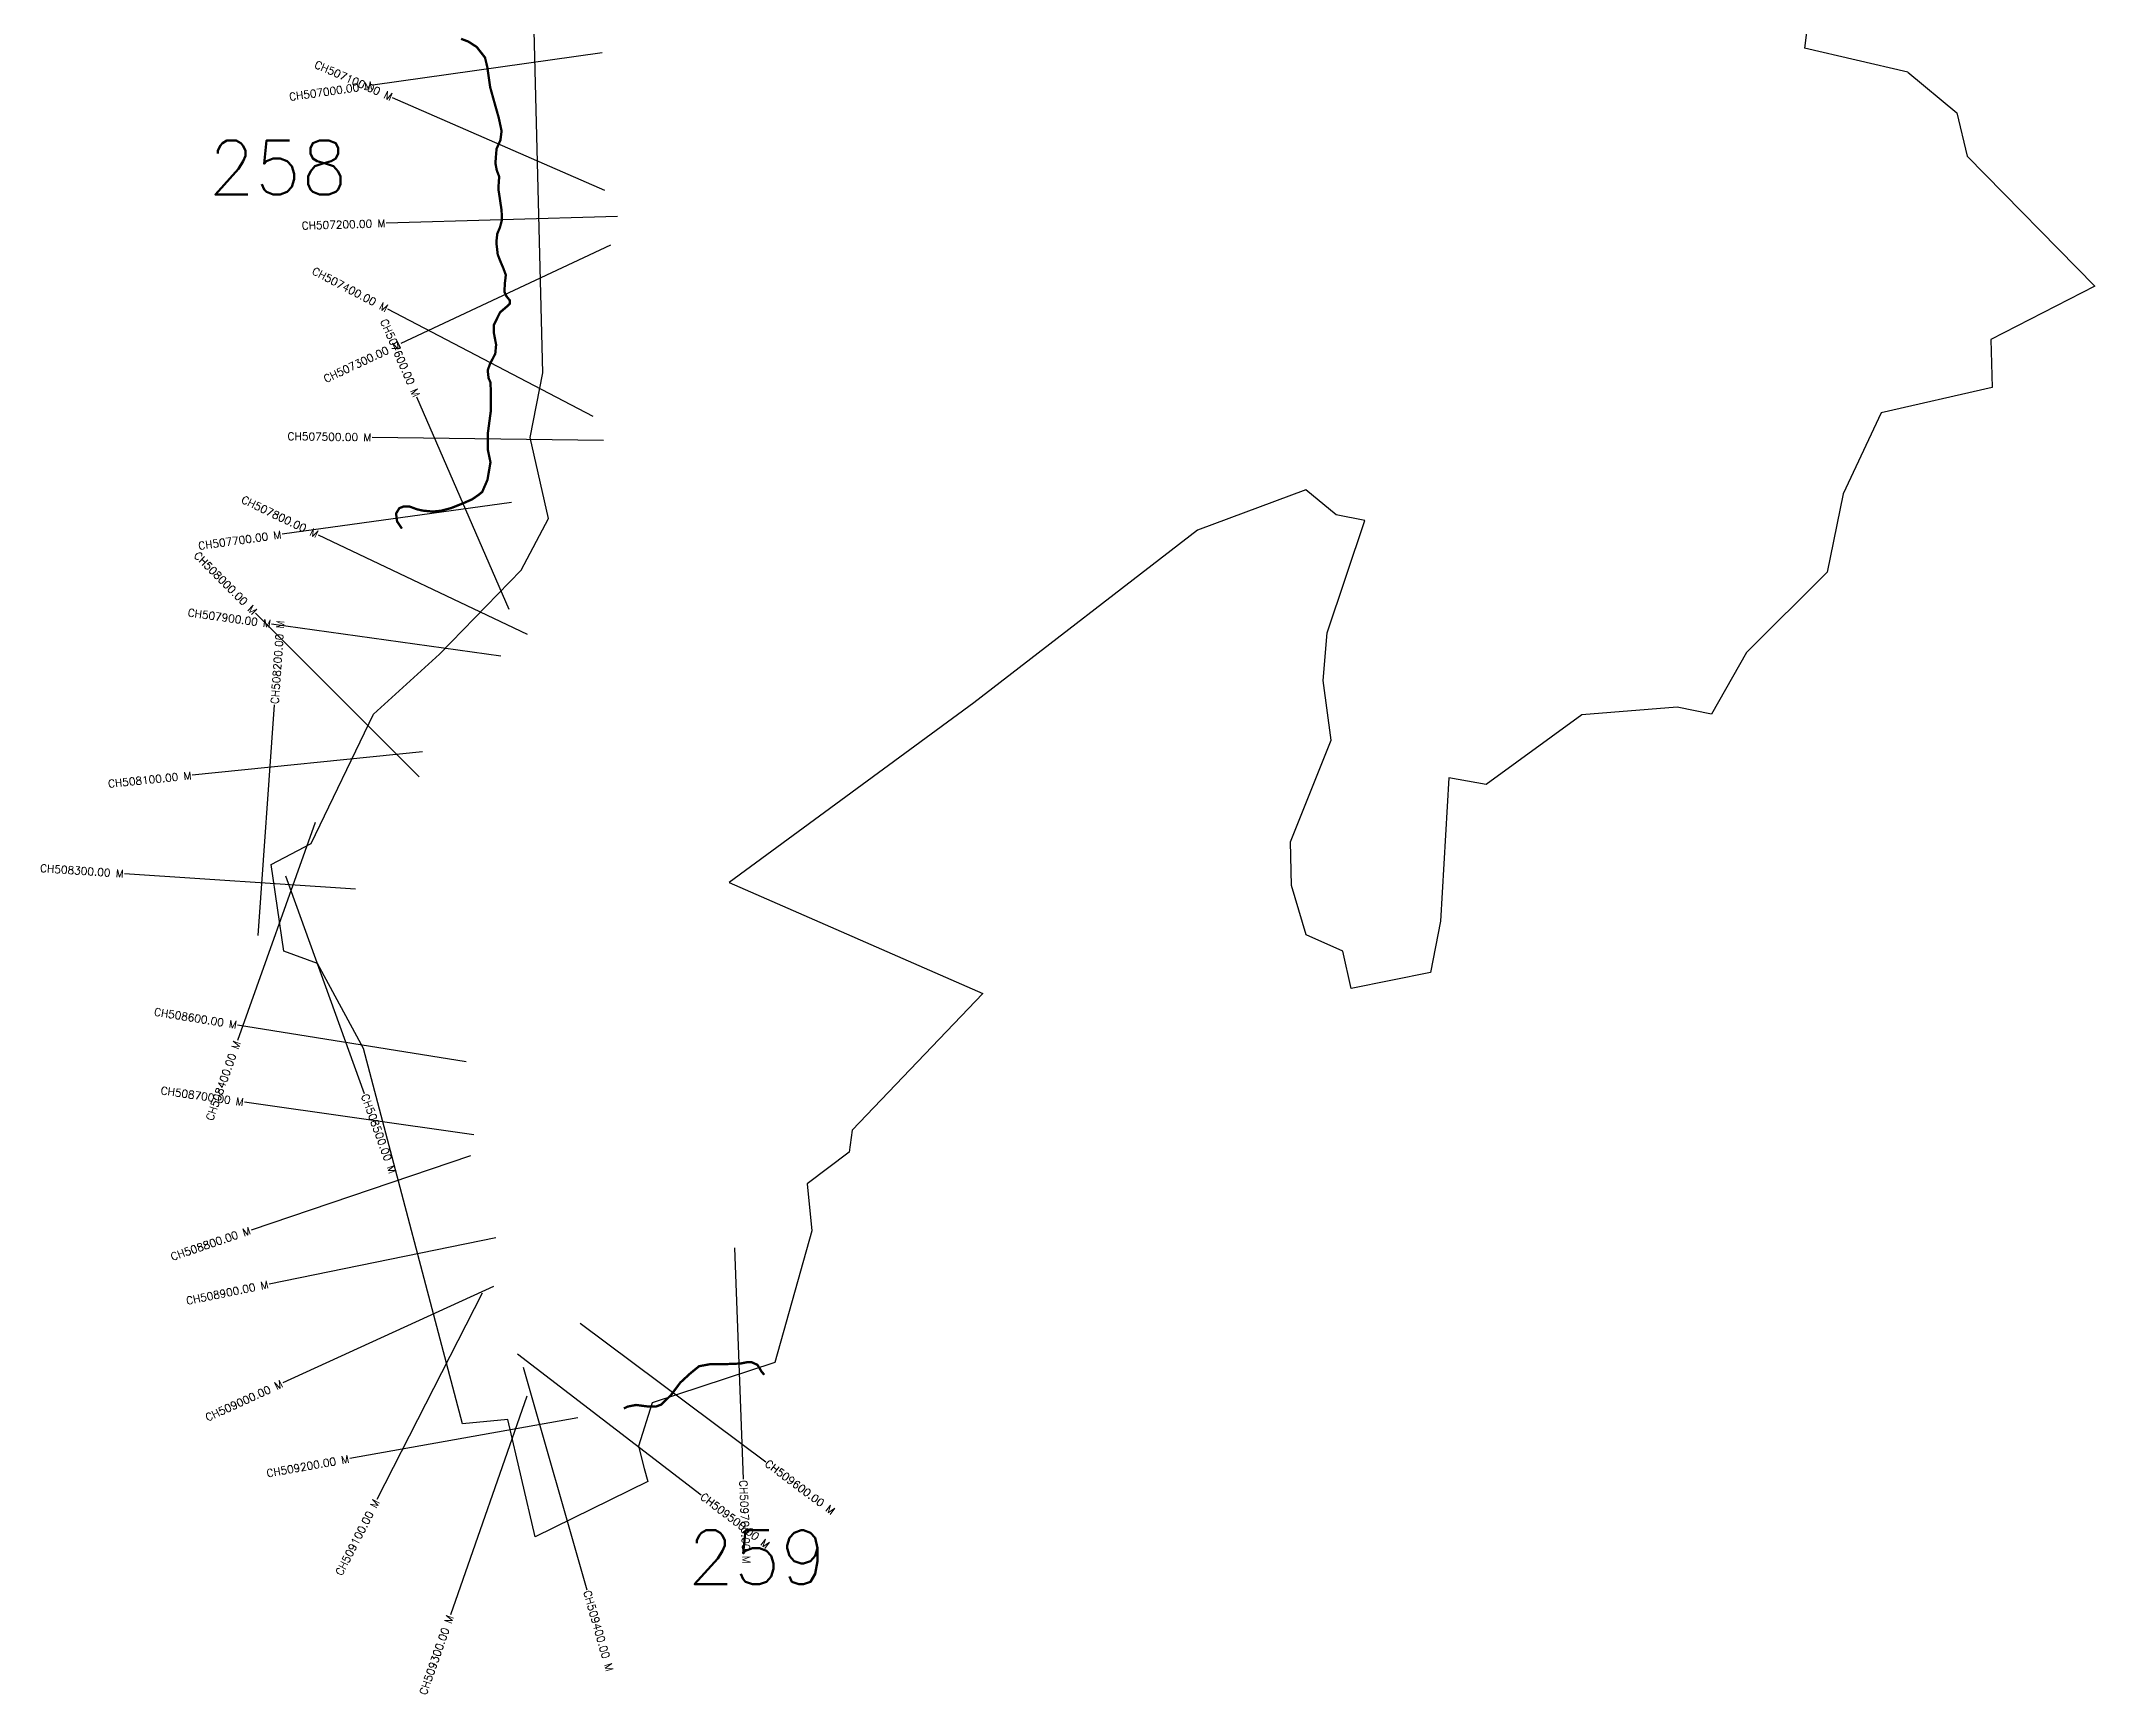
# Model space of a CAD drawing. Header units: metres. Extents: x 314012 to 316673, y 1882339 to 1886008.
# Drawn here: x 314012 to 316673, y 1882339 to 1884481 of the extents above; entities that cross this region are included whole.
import ezdxf
from ezdxf.enums import TextEntityAlignment as Align

# ---------------------------------------------------------------- set-up
doc = ezdxf.new("R2010")
doc.units = ezdxf.units.M
for name, color, linetype in [('CS', 134, 'Continuous'), ('CSMark', 6, 'Continuous'), ('NATURALLY PROTECTED', 3, 'Continuous'), ('village', 3, 'Continuous')]:
    doc.layers.add(name, color=color, linetype=linetype)
doc.styles.get("Standard").update_dxf_attribs({"font": 'simplex.shx'})

msp = doc.modelspace()

# ---------------------------------------------------------------- linework, layer by layer
at = {"color": 6, "flags": 128}
msp.add_lwpolyline([(316430.5, 1884440.7), (316296.6, 1884472)], dxfattribs=at)
at = {"layer": 'CS'}
for p, q in [((314739.3, 1884465.7), (314442.2, 1884423.9)), ((314742.5, 1884287.4), (314467.7, 1884407.7)), ((314759.2, 1884253.6), (314459.4, 1884245)), ((314749.8, 1884216.7), (314478.3, 1884089.1)), ((314727.4, 1883994.6), (314461.6, 1884133.6)), ((314618.5, 1883744.5), (314499.3, 1884019.8)), ((314741, 1883963.6), (314441.1, 1883967.6)), ((314621.6, 1883883.3), (314324.5, 1883842)), ((314642.6, 1883712.2), (314371.6, 1883840.9)), ((314502.3, 1883527.5), (314290.3, 1883739.7)), ((314608.1, 1883684.2), (314311, 1883725.6)), ((314293.5, 1883321.9), (314314.8, 1883621.1)), ((314506.6, 1883560), (314208.1, 1883529.7)), ((314367.4, 1883468.6), (314266.8, 1883185.9)), ((314419.7, 1883382.2), (314120.4, 1883402.2)), ((314329, 1883399.4), (314431, 1883117.3)), ((314563.2, 1883158.3), (314267, 1883206.1)), ((314572.9, 1883063.7), (314275.9, 1883106)), ((314568.5, 1883036.7), (314284.4, 1882940.5)), ((314601.6, 1882930.4), (314307.7, 1882870.4)), ((314910.4, 1882917.3), (314922, 1882617.5)), ((314598.2, 1882867.5), (314325.5, 1882742.4)), ((314583.8, 1882858.6), (314447.4, 1882591.4)), ((314710.6, 1882819.7), (314951.1, 1882640.3)), ((314629.4, 1882780), (314867.5, 1882597.5)), ((314636.9, 1882762.7), (314719.3, 1882474.2)), ((314641.5, 1882725.2), (314542.7, 1882441.9)), ((314707.5, 1882697.1), (314412.2, 1882644.3))]:
    msp.add_line(p, q, dxfattribs=at)
at = {"layer": 'NATURALLY PROTECTED', "const_width": 3, "flags": 128}
for points in [[(314556.4, 1884484), (314565.7, 1884480.5), (314576.7, 1884473.4), (314587.4, 1884459.7), (314590.4, 1884447.4), (314594.1, 1884421.3), (314597.9, 1884407.6), (314605.3, 1884381.3), (314608.9, 1884364.5), (314607.4, 1884352.8), (314602.4, 1884341.5), (314601.8, 1884334.9), (314600.9, 1884322.8), (314602.6, 1884313.8), (314605.8, 1884305.3), (314605.4, 1884300.1), (314604.7, 1884289.6), (314606.7, 1884276.5), (314608.9, 1884261.5), (314609.3, 1884249.3), (314606.8, 1884239.7), (314603.3, 1884231.4), (314602.1, 1884220.2), (314603.9, 1884204.4), (314607.4, 1884195.5), (314611.2, 1884186.6), (314614.4, 1884177.9), (314613.3, 1884168.9), (314612.5, 1884156.3), (314615.2, 1884150.4), (314619.5, 1884145.1), (314619.6, 1884140.9), (314616.1, 1884137.4), (314606.9, 1884129.5), (314599, 1884113.5), (314599, 1884102.3), (314601.8, 1884087.7), (314600.7, 1884075.9), (314594, 1884063), (314590.9, 1884054.6), (314592, 1884044.4), (314594.5, 1884038.8), (314595.1, 1884023.7), (314595.1, 1884002.9), (314591.2, 1883973.8), (314590.9, 1883952.4), (314594.5, 1883935.3), (314590.6, 1883912.6), (314583.8, 1883896.9), (314579, 1883893), (314570.8, 1883887.3), (314558.9, 1883882.1), (314543.7, 1883876), (314530.4, 1883872.5), (314519.6, 1883871.4), (314506.5, 1883872.7), (314498.9, 1883874.5), (314489.9, 1883877.9), (314482.6, 1883878.2), (314476.5, 1883875.9), (314472.2, 1883868.9), (314473.6, 1883858.5), (314479.8, 1883849.4)], [(314767.2, 1882709.3), (314772.3, 1882711.7), (314783, 1882713.8), (314799.4, 1882711.7), (314808.3, 1882711.6), (314815.6, 1882714.2), (314828.4, 1882726.7), (314840.3, 1882742.7), (314853.3, 1882754.7), (314864.7, 1882764), (314879.9, 1882766.8), (314896, 1882766.6), (314918.5, 1882767.5), (314926.4, 1882769.1), (314933, 1882769.1), (314940.4, 1882765.7), (314945.5, 1882757.2), (314949.1, 1882752.9)]]:
    msp.add_lwpolyline(points, dxfattribs=at)
at = {"layer": 'village', "color": 6}
for points in [[(316314.6, 1884613.6, 0), (316296.6, 1884472, 0)], [(316672.7, 1884163.6, 0), (316537.7, 1884094.5, 0), (316539.4, 1884032.4, 0), (316395.7, 1883999.5, 0), (316346.4, 1883894.4, 0), (316325.9, 1883793.1, 0), (316221.4, 1883689, 0), (316176, 1883608.7, 0), (316131.6, 1883617.8, 0), (316007.9, 1883608.1, 0), (315884.1, 1883517.8, 0), (315835.7, 1883526.2, 0), (315825.2, 1883340.9, 0), (315812, 1883274.1, 0), (315709.5, 1883253.5, 0), (315698.5, 1883301.7, 0), (315650.9, 1883322.8, 0), (315631.9, 1883386.7, 0), (315630.9, 1883443.4, 0), (315683.2, 1883575.3, 0), (315673, 1883652.7, 0), (315678.2, 1883714.4, 0), (315727, 1883859.7, 0), (315689.9, 1883867.4, 0), (315650.5, 1883899.7, 0), (315510.1, 1883847.4, 0), (315220.4, 1883623.5, 0), (314903.8, 1883390.8, 0), (315232.3, 1883246.8, 0), (315062.9, 1883069.9, 0), (315059.1, 1883041.3, 0), (315004.7, 1883000.3, 0), (315010.8, 1882939.4, 0), (314962.7, 1882768.8, 0), (314804, 1882716.7, 0), (314786.1, 1882660.6, 0), (314793.7, 1882631.6, 0), (314798.2, 1882614.7, 0), (314652.4, 1882542.9, 0), (314616.8, 1882695.1, 0), (314558.1, 1882689.5, 0), (314430, 1883175.6, 0), (314370.5, 1883285.9, 0), (314326.7, 1883301.7, 0), (314310.4, 1883414.1, 0), (314362.4, 1883441.2, 0), (314442.9, 1883608.8, 0), (314528.3, 1883686.6, 0), (314634.1, 1883795.7, 0), (314669.8, 1883862.3, 0), (314645.8, 1883967.5, 0), (314662.5, 1884051.1, 0), (314651, 1884494.3, 0)], [(316430.5, 1884440.7, 0), (316493.7, 1884387.9, 0), (316507.2, 1884331.8, 0), (316672.7, 1884163.6, 0)]]:
    msp.add_polyline3d(points, dxfattribs=at)

# ---------------------------------------------------------------- texts
at = {"char_height": 70, "attachment_point": 1}
for s, width, insert in [('258', 146.79, (314229.2, 1884352.2)), ('259', 95.172, (314849.9, 1882551.5))]:
    msp.add_mtext_dynamic_manual_height_columns(s, width=width, gutter_width=1, heights=[0], dxfattribs=dict(at, insert=insert))
at = {"layer": 'CSMark'}
for s, rotation, p in [('CH507100.00 M', 336.3558, (314466.8, 1884408.1)), ('CH507000.00 M', 8.0039, (314441.2, 1884423.8)), ('CH507200.00 M', 1.6442, (314458.4, 1884245)), ('CH507400.00 M', 332.3998, (314460.7, 1884134)), ('CH507600.00 M', 293.3934, (314499, 1884020.7)), ('CH507300.00 M', 25.1703, (314477.4, 1884088.7)), ('CH507500.00 M', 359.2376, (314440.1, 1883967.6)), ('CH507800.00 M', 334.5924, (314370.7, 1883841.4)), ('CH507700.00 M', 7.9154, (314323.5, 1883841.8)), ('CH508000.00 M', 314.9832, (314289.6, 1883740.4)), ('CH507900.00 M', 352.0617, (314310, 1883725.8)), ('CH508100.00 M', 5.794, (314207.1, 1883529.6)), ('CH508300.00 M', 356.1882, (314119.4, 1883402.2)), ('CH508600.00 M', 350.8325, (314266, 1883206.3)), ('CH508400.00 M', 70.4217, (314266.5, 1883185)), ('CH508700.00 M', 351.884, (314274.9, 1883106.2)), ('CH508800.00 M', 18.706, (314283.4, 1882940.2)), ('CH508900.00 M', 11.5442, (314306.7, 1882870.2)), ('CH509000.00 M', 24.6395, (314324.6, 1882742)), ('CH509200.00 M', 10.1337, (314411.2, 1882644.1)), ('CH509100.00 M', 62.966, (314446.9, 1882590.5)), ('CH509300.00 M', 70.7722, (314542.4, 1882441))]:
    msp.add_text(s, height=10, rotation=rotation, dxfattribs=at).set_placement(p, align=Align.MIDDLE_RIGHT)
for s, rotation, p in [('CH508200.00 M', 85.9198, (314314.9, 1883622.1)), ('CH508500.00 M', 289.8889, (314431.4, 1883116.4)), ('CH509600.00 M', 323.2786, (314951.9, 1882639.7)), ('CH509500.00 M', 322.5214, (314868.3, 1882596.9)), ('CH509700.00 M', 272.2149, (314922, 1882616.5)), ('CH509400.00 M', 285.9357, (314719.5, 1882473.3))]:
    msp.add_text(s, height=10, rotation=rotation, dxfattribs=at).set_placement(p, align=Align.MIDDLE_LEFT)

doc.saveas('drawing.dxf')
